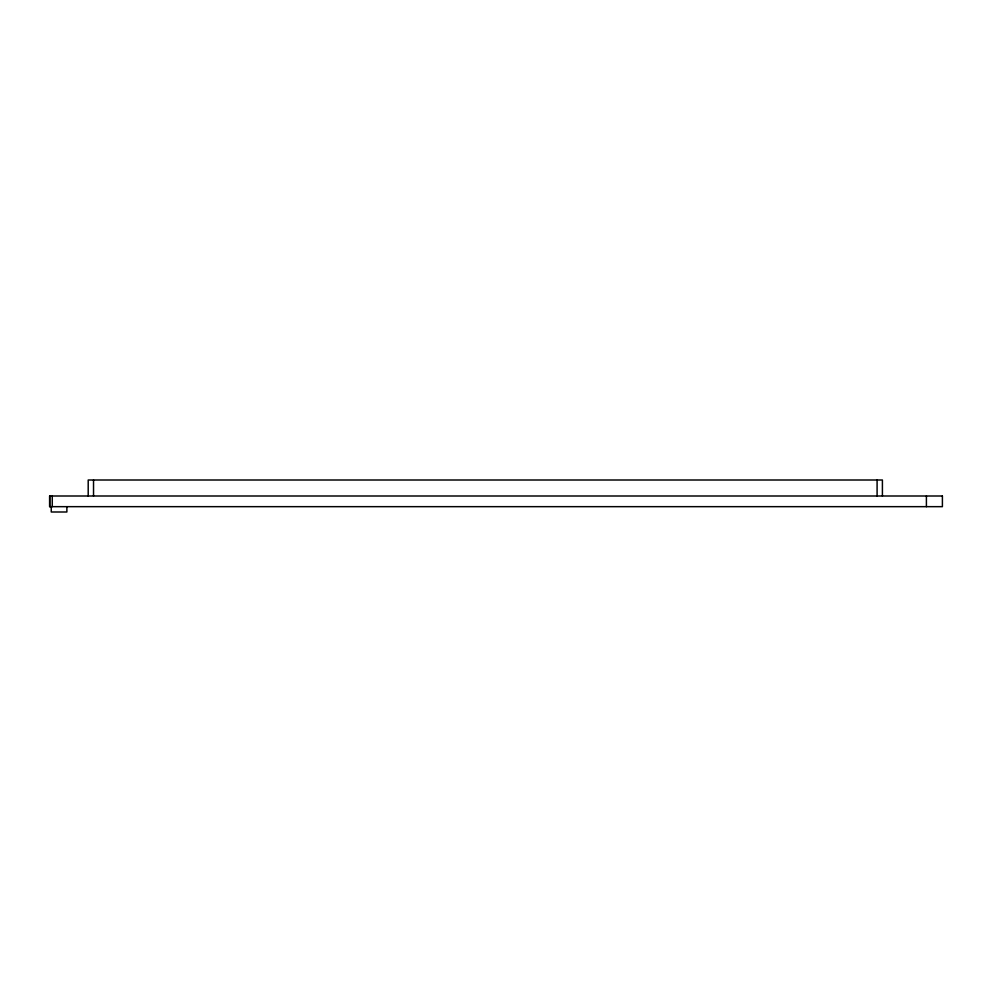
<?xml version="1.0" encoding="UTF-8"?>
<svg xmlns="http://www.w3.org/2000/svg" width="992" height="992" viewBox="0 0 992 992"><rect width="100%" height="100%" fill="white"/><g stroke="black" fill="none" stroke-linecap="round" stroke-linejoin="round"><path stroke-width="1.49" d="M926.404 496L926.404 506.664M882.409 496L882.409 480.004L88.201 480.004L88.201 496M877.089 480.004L877.089 496M93.533 480.004L93.533 496M66.873 506.664L66.873 511.996L51.249 511.996L51.249 506.664M52.266 496L52.266 506.664M49.798 496L49.798 506.664M942.4 496L49.6 496L49.6 506.664L942.4 506.664L942.4 496"/></g></svg>
